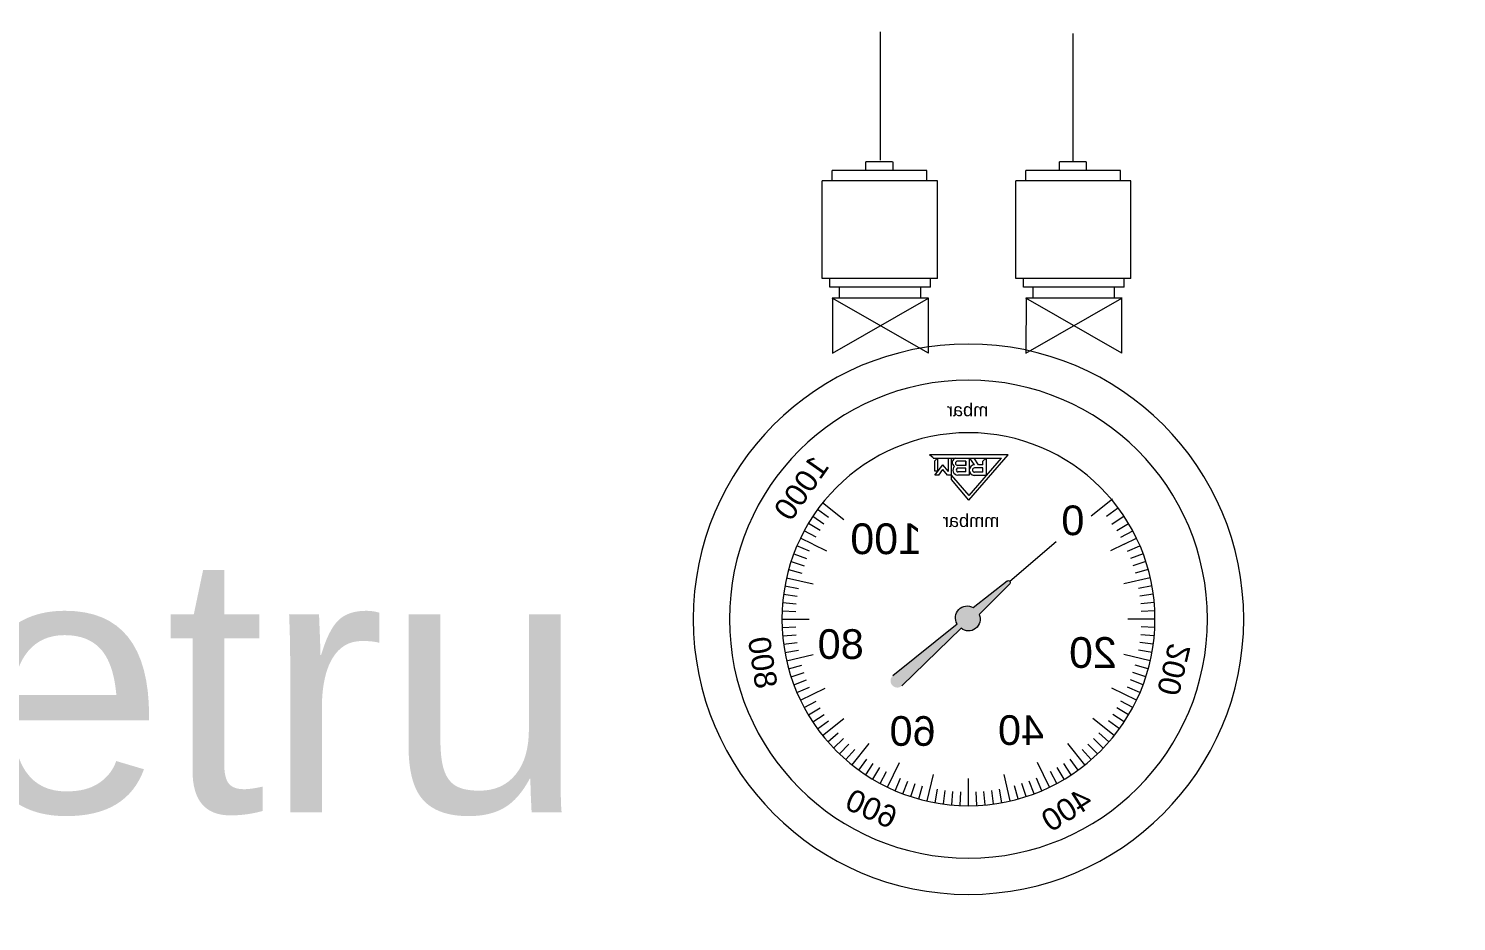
# Model space of a CAD drawing. Extents: x -6531732 to 89637, y -8915 to 32458.
# Drawn here: x 13239 to 14070, y 22129 to 22648 of the extents above; entities that cross this region are included whole.
import ezdxf
from ezdxf import colors
from ezdxf.entities.mleader import LeaderData, LeaderLine
from ezdxf.math import Vec2, Vec3

# ---------------------------------------------------------------- set-up
doc = ezdxf.new("R2010")
doc.units = 0
doc.layers.add('SAN-MC-TEXT', color=7, linetype='Continuous')
doc.layers.add('SAN-MC-VALVE', color=7, linetype='Continuous', lineweight=5)
doc.styles.add('MC-1_la_050', font='arial.ttf', dxfattribs={"height": 0.1})
doc.styles.get("Standard").update_dxf_attribs({"font": 'arial.ttf'})

# ---------------------------------------------------------------- blocks, each defined once
blk = doc.blocks.new('A$C5E683674')
at = {"lineweight": 15}
for p, q in [((50.80785988894559, 57.95614590705202), (1.319544935540762e-07, 0.05592797634938051)), ((50.80785988894559, 57.95614590705202), (73.01100412194637, 31.45944233300281)), ((50.26985944836133, 51.97663866825781), (8.549278857912213, 4.167651252397377)), ((50.26985944836133, 51.97663866825781), (72.78031964795264, 26.06881457583688)), ((28.26821335139948, 4.1226305056299), (28.26821335139948, 26.60828840871147)), ((28.26821335139948, 26.52440151840676), (44.07618205469134, 26.52440151840676)), ((32.4687752738464, 22.43461351300687), (32.4687752738464, 16.84746329601887)), ((32.4687752738464, 22.36298237203493), (43.36813906674524, 22.36298237203493)), ((45.94956907961387, 19.6410384045181), (45.94956907961387, 19.5694072635398)), ((50.06728652569927, 4.1226305056299), (50.06728652569927, 26.11984686346852)), ((50.13121486966475, 26.03595997316381), (64.82741152958124, 26.03595997316381)), ((54.2678484481462, 21.94617196776392), (54.2678484481462, 17.03056942418664)), ((54.26839862504539, 21.87454082678971), (64.11936854163514, 21.87454082678971)), ((72.93629894604783, 25.32143332224553), (72.93629894604783, 25.32143332224553)), ((73.006149294632, 26.1735722532236), (73.00633453006913, 4.128329316528493)), ((73.00660823616545, 26.208211063573), (77.80712009701256, 26.208211063573)), ((73.01100412194637, 31.45944233300281), (73.02144642420535, 26.21631966540338)), ((76.85885841642812, 21.30989682957181), (76.85993388785528, 4.163325445556552)), ((76.85885841642812, 21.30989682957181), (83.91046203096903, 12.6597955911044)), ((77.80712009701256, 26.208211063573), (83.87631406579385, 18.75418960116906)), ((88.96273369759365, 26.03595997316381), (83.87631406579385, 18.75418960116906)), ((94.196046699808, 26.03595997316381), (83.91046203096903, 12.6597955911044)), ((88.9553048486332, 26.0039584220973), (94.196046699808, 26.03595997316381)), ((90.2749165834839, 20.96571581380942), (94.196046699808, 20.96571581380942)), ((90.34334034271888, 21.02560468394552), (90.34334034271888, 16.31150075220978)), ((90.3433375780105, 21.02560108850605), (90.3433375780105, 17.03311567146568)), ((90.3433375780105, 21.02560108850605), (90.36419453545022, 4.12946739058691)), ((94.196046699808, 20.96571581380942), (94.196046699808, 7.89318240682735)), ((1.319544935540762e-07, 0.05592797634938051), (100.9791085771358, 1.537406319584989e-06)), ((96.40740395352623, 4.1226305056299), (8.719225461016322, 4.1226305056299)), ((28.26821335139948, 3.821173115850002), (28.26821335139948, 3.821173115850002)), ((28.56858218423577, 4.1226305056299), (32.4687752738464, 8.036958158530183)), ((32.4687752738464, 16.84746329601887), (43.36813906674433, 16.84746329601887)), ((32.4687752738464, 12.76454593797109), (32.4687752738464, 8.036958158530183)), ((32.51722125279957, 12.83093687391022), (38.25358954926196, 12.83093687391022)), ((38.27548465457039, 12.7081521878232), (43.95595021187364, 4.1226305056299)), ((43.49758822650483, 12.76454593797109), (49.3164364030913, 4.1226305056299)), ((43.65496370215988, 12.76454593797109), (44.05818954342067, 12.76454593797109)), ((50.06728652569927, 14.80884249274334), (50.06728652569927, 14.80884249274334)), ((54.2678484481462, 13.58789820704226), (65.16721224104367, 13.58789820704226)), ((54.2678484481462, 8.000747990051991), (54.2678484481462, 13.58789820704226)), ((54.2678484481462, 13.29794957360366), (54.2678484481462, 8.57036179416275)), ((54.2678484481462, 8.072379131026196), (54.2678484481462, 10.92229242239239)), ((54.2678484481462, 8.072379131026196), (65.16721224104504, 8.072379131026196)), ((54.30118253296268, 17.0361561215833), (64.11936854163514, 17.0361561215833)), ((67.74864225391366, 10.79432309854258), (67.74864225391366, 10.86595423952133)), ((72.68586202205233, 10.28324946222313), (72.68586202205233, 10.28324946222313)), ((83.91046203096903, 12.6597955911044), (83.91046203096903, 12.6597955911044)), ((90.02305030543175, 10.28324946222313), (90.02305030543175, 10.28324946222313)), ((90.67948736953531, 4.12946739058691), (94.196046699808, 7.89318240682735)), ((96.47216170990305, 3.935218265352546), (100.9551855584823, 0.01674487171942474))]:
    blk.add_line(p, q, dxfattribs=at)
for centre, radius, start, end in [((43.18603573673954, 19.60522283402554), 2.763765419182747, 273.7779315630991, 86.22206843690097), ((43.08969776011099, 19.64554611477308), 6.928641504487875, 273.5658921327838, 83.12728968145026), ((64.31681755777026, 19.47209722165837), 2.410543795457203, 265.3016061684571, 94.69839383154293), ((64.53684961456747, 19.65269301635874), 6.389876623872334, 312.9214099770595, 87.39373465623954), ((64.98510891103933, 10.83013866903286), 2.763765419182747, 273.7779315630991, 86.22206843690097), ((65.88064636732224, 9.89021869416058), 5.979261139940618, 285.2910096152851, 58.22748615771014)]:
    blk.add_arc(centre, radius, start, end, dxfattribs=at)
blk = doc.blocks.new('Debitmetru')
at = {"layer": 'SAN-MC-VALVE', "lineweight": 5}
h = blk.add_hatch(color=256, dxfattribs=at)
edge = h.paths.add_edge_path()
edge.add_arc((142181.642541457, -93420.94381178882), 3.973199999999398, -131.49999999998983, 48.49999999998988, ccw=False)
edge.add_line((142179.0098194813, -93423.91956265866), (142144.5970490511, -93390.44229436923))
edge.add_arc((142140.298373458, -93385.14250045568), 6.823959802110018, 156.1313821131599, 309.04559171609066, ccw=False)
edge.add_line((142134.0580278861, -93382.38124810859), (142116.2373965528, -93364.59393809343))
edge.add_arc((142117.1143024142, -93363.85404843041), 1.147345023571593, 56.84398730263581, 220.1560126973643, ccw=False)
edge.add_line((142117.7418091103, -93362.89350902494), (142137.5683238536, -93378.41358028214))
edge.add_arc((142141.0695010619, -93384.27089925385), 6.823959802110221, -32.045591716083095, 120.8686178868331, ccw=False)
edge.add_line((142146.8536678873, -93387.8916507665), (142184.2752634326, -93417.96806091897))
edge = h.paths.add_edge_path(flags=16)
edge.add_arc((142181.642541457, -93420.94381178882), 3.973199999999398, -131.49999999998983, 48.49999999998988, ccw=False)
edge.add_line((142179.0098194813, -93423.91956265866), (142144.5970490511, -93390.44229436923))
edge.add_arc((142140.298373458, -93385.14250045568), 6.823959802110018, 156.1313821131599, 309.04559171609066, ccw=False)
edge.add_line((142134.0580278861, -93382.38124810859), (142116.2373965528, -93364.59393809343))
edge.add_arc((142117.1143024142, -93363.85404843041), 1.147345023571593, 56.84398730263581, 220.1560126973643, ccw=False)
edge.add_line((142117.7418091103, -93362.89350902494), (142137.5683238536, -93378.41358028214))
edge.add_arc((142141.0695010619, -93384.27089925385), 6.823959802110221, -32.045591716083095, 120.8686178868331, ccw=False)
edge.add_line((142146.8536678873, -93387.8916507665), (142184.2752634326, -93417.96806091897))
edge = h.paths.add_edge_path(flags=0)
edge.add_arc((142181.642541457, -93420.94381178882), 3.973199999999398, -131.49999999998983, 48.49999999998988, ccw=False)
edge.add_line((142179.0098194813, -93423.91956265866), (142144.5970490511, -93390.44229436923))
edge.add_arc((142140.298373458, -93385.14250045568), 6.823959802110018, 156.1313821131599, 309.04559171609066, ccw=False)
edge.add_line((142134.0580278861, -93382.38124810859), (142116.2373965528, -93364.59393809343))
edge.add_arc((142117.1143024142, -93363.85404843041), 1.147345023571593, 56.84398730263581, 220.1560126973643, ccw=False)
edge.add_line((142117.7418091103, -93362.89350902494), (142137.5683238536, -93378.41358028214))
edge.add_arc((142141.0695010619, -93384.27089925385), 6.823959802110221, -32.045591716083095, 120.8686178868331, ccw=False)
edge.add_line((142146.8536678873, -93387.8916507665), (142184.2752634326, -93417.96806091897))
edge = h.paths.add_edge_path(flags=0)
edge.add_arc((142181.642541457, -93420.94381178882), 3.973199999999398, -131.49999999998983, 48.49999999998988, ccw=False)
edge.add_line((142179.0098194813, -93423.91956265866), (142144.5970490511, -93390.44229436923))
edge.add_arc((142140.298373458, -93385.14250045568), 6.823959802110018, 156.1313821131599, 309.04559171609066, ccw=False)
edge.add_line((142134.0580278861, -93382.38124810859), (142116.2373965528, -93364.59393809343))
edge.add_arc((142117.1143024142, -93363.85404843041), 1.147345023571593, 56.84398730263581, 220.1560126973643, ccw=False)
edge.add_line((142117.7418091103, -93362.89350902494), (142137.5683238536, -93378.41358028214))
edge.add_arc((142141.0695010619, -93384.27089925385), 6.823959802110221, -32.045591716083095, 120.8686178868331, ccw=False)
edge.add_line((142146.8536678873, -93387.8916507665), (142184.2752634326, -93417.96806091897))
edge = h.paths.add_edge_path(flags=0)
edge.add_arc((142181.642541457, -93420.94381178882), 3.973199999999398, -131.49999999998983, 48.49999999998988, ccw=False)
edge.add_line((142179.0098194813, -93423.91956265866), (142144.5970490511, -93390.44229436923))
edge.add_arc((142140.298373458, -93385.14250045568), 6.823959802110018, 156.1313821131599, 309.04559171609066, ccw=False)
edge.add_line((142134.0580278861, -93382.38124810859), (142116.2373965528, -93364.59393809343))
edge.add_arc((142117.1143024142, -93363.85404843041), 1.147345023571593, 56.84398730263581, 220.1560126973643, ccw=False)
edge.add_line((142117.7418091103, -93362.89350902494), (142137.5683238536, -93378.41358028214))
edge.add_arc((142141.0695010619, -93384.27089925385), 6.823959802110221, -32.045591716083095, 120.8686178868331, ccw=False)
edge.add_line((142146.8536678873, -93387.8916507665), (142184.2752634326, -93417.96806091897))
edge = h.paths.add_edge_path()
edge.add_line((142116.2549917951, -93363.09379461555), (142105.100900991, -93353.225488678))
h = blk.add_hatch(color=256, dxfattribs=at)
edge = h.paths.add_edge_path()
edge.add_arc((142181.642541457, -93420.94381178882), 3.973199999999398, -131.49999999998983, 48.49999999998988, ccw=False)
edge.add_line((142179.0098194813, -93423.91956265866), (142144.5970490511, -93390.44229436923))
edge.add_arc((142140.298373458, -93385.14250045568), 6.823959802110018, 156.1313821131599, 309.04559171609066, ccw=False)
edge.add_line((142134.0580278861, -93382.38124810859), (142116.2373965528, -93364.59393809343))
edge.add_arc((142117.1143024142, -93363.85404843041), 1.147345023571593, 56.84398730263581, 220.1560126973643, ccw=False)
edge.add_line((142117.7418091103, -93362.89350902494), (142137.5683238536, -93378.41358028214))
edge.add_arc((142141.0695010619, -93384.27089925385), 6.823959802110221, -32.045591716083095, 120.8686178868331, ccw=False)
edge.add_line((142146.8536678873, -93387.8916507665), (142184.2752634326, -93417.96806091897))
edge = h.paths.add_edge_path(flags=16)
edge.add_arc((142181.642541457, -93420.94381178882), 3.973199999999398, -131.49999999998983, 48.49999999998988, ccw=False)
edge.add_line((142179.0098194813, -93423.91956265866), (142144.5970490511, -93390.44229436923))
edge.add_arc((142140.298373458, -93385.14250045568), 6.823959802110018, 156.1313821131599, 309.04559171609066, ccw=False)
edge.add_line((142134.0580278861, -93382.38124810859), (142116.2373965528, -93364.59393809343))
edge.add_arc((142117.1143024142, -93363.85404843041), 1.147345023571593, 56.84398730263581, 220.1560126973643, ccw=False)
edge.add_line((142117.7418091103, -93362.89350902494), (142137.5683238536, -93378.41358028214))
edge.add_arc((142141.0695010619, -93384.27089925385), 6.823959802110221, -32.045591716083095, 120.8686178868331, ccw=False)
edge.add_line((142146.8536678873, -93387.8916507665), (142184.2752634326, -93417.96806091897))
edge = h.paths.add_edge_path(flags=0)
edge.add_arc((142181.642541457, -93420.94381178882), 3.973199999999398, -131.49999999998983, 48.49999999998988, ccw=False)
edge.add_line((142179.0098194813, -93423.91956265866), (142144.5970490511, -93390.44229436923))
edge.add_arc((142140.298373458, -93385.14250045568), 6.823959802110018, 156.1313821131599, 309.04559171609066, ccw=False)
edge.add_line((142134.0580278861, -93382.38124810859), (142116.2373965528, -93364.59393809343))
edge.add_arc((142117.1143024142, -93363.85404843041), 1.147345023571593, 56.84398730263581, 220.1560126973643, ccw=False)
edge.add_line((142117.7418091103, -93362.89350902494), (142137.5683238536, -93378.41358028214))
edge.add_arc((142141.0695010619, -93384.27089925385), 6.823959802110221, -32.045591716083095, 120.8686178868331, ccw=False)
edge.add_line((142146.8536678873, -93387.8916507665), (142184.2752634326, -93417.96806091897))
edge = h.paths.add_edge_path(flags=0)
edge.add_arc((142181.642541457, -93420.94381178882), 3.973199999999398, -131.49999999998983, 48.49999999998988, ccw=False)
edge.add_line((142179.0098194813, -93423.91956265866), (142144.5970490511, -93390.44229436923))
edge.add_arc((142140.298373458, -93385.14250045568), 6.823959802110018, 156.1313821131599, 309.04559171609066, ccw=False)
edge.add_line((142134.0580278861, -93382.38124810859), (142116.2373965528, -93364.59393809343))
edge.add_arc((142117.1143024142, -93363.85404843041), 1.147345023571593, 56.84398730263581, 220.1560126973643, ccw=False)
edge.add_line((142117.7418091103, -93362.89350902494), (142137.5683238536, -93378.41358028214))
edge.add_arc((142141.0695010619, -93384.27089925385), 6.823959802110221, -32.045591716083095, 120.8686178868331, ccw=False)
edge.add_line((142146.8536678873, -93387.8916507665), (142184.2752634326, -93417.96806091897))
edge = h.paths.add_edge_path(flags=0)
edge.add_arc((142181.642541457, -93420.94381178882), 3.973199999999398, -131.49999999998983, 48.49999999998988, ccw=False)
edge.add_line((142179.0098194813, -93423.91956265866), (142144.5970490511, -93390.44229436923))
edge.add_arc((142140.298373458, -93385.14250045568), 6.823959802110018, 156.1313821131599, 309.04559171609066, ccw=False)
edge.add_line((142134.0580278861, -93382.38124810859), (142116.2373965528, -93364.59393809343))
edge.add_arc((142117.1143024142, -93363.85404843041), 1.147345023571593, 56.84398730263581, 220.1560126973643, ccw=False)
edge.add_line((142117.7418091103, -93362.89350902494), (142137.5683238536, -93378.41358028214))
edge.add_arc((142141.0695010619, -93384.27089925385), 6.823959802110221, -32.045591716083095, 120.8686178868331, ccw=False)
edge.add_line((142146.8536678873, -93387.8916507665), (142184.2752634326, -93417.96806091897))
edge = h.paths.add_edge_path(flags=0)
edge.add_arc((142181.642541457, -93420.94381178882), 3.973199999999398, -131.49999999998983, 48.49999999998988, ccw=False)
edge.add_line((142179.0098194813, -93423.91956265866), (142144.5970490511, -93390.44229436923))
edge.add_arc((142140.298373458, -93385.14250045568), 6.823959802110018, 156.1313821131599, 309.04559171609066, ccw=False)
edge.add_line((142134.0580278861, -93382.38124810859), (142116.2373965528, -93364.59393809343))
edge.add_arc((142117.1143024142, -93363.85404843041), 1.147345023571593, 56.84398730263581, 220.1560126973643, ccw=False)
edge.add_line((142117.7418091103, -93362.89350902494), (142137.5683238536, -93378.41358028214))
edge.add_arc((142141.0695010619, -93384.27089925385), 6.823959802110221, -32.045591716083095, 120.8686178868331, ccw=False)
edge.add_line((142146.8536678873, -93387.8916507665), (142184.2752634326, -93417.96806091897))
edge = h.paths.add_edge_path()
edge.add_line((142116.2549917951, -93363.09379461555), (142105.100900991, -93353.225488678))
h = blk.add_hatch(color=256, dxfattribs=at)
edge = h.paths.add_edge_path()
edge.add_arc((142117.1143024142, -93363.85404843041), 1.147345023571593, 56.84398730263581, 220.1560126973643, ccw=False)
edge.add_line((142117.7418091103, -93362.89350902494), (142137.5683238536, -93378.41358028214))
edge.add_arc((142141.0695010619, -93384.27089925385), 6.823959802110221, -32.045591716083095, 120.8686178868331, ccw=False)
edge.add_line((142146.8536678873, -93387.8916507665), (142184.2752634326, -93417.96806091897))
edge.add_arc((142181.642541457, -93420.94381178882), 3.973199999999398, -131.49999999998983, 48.49999999998988, ccw=False)
edge.add_line((142179.0098194813, -93423.91956265866), (142144.5970490511, -93390.44229436923))
edge.add_arc((142140.298373458, -93385.14250045568), 6.823959802110018, 156.1313821131599, 309.04559171609066, ccw=False)
edge.add_line((142134.0580278861, -93382.38124810859), (142116.2373965528, -93364.59393809343))
edge = h.paths.add_edge_path(flags=16)
edge.add_arc((142117.1143024142, -93363.85404843041), 1.147345023571593, 56.84398730263581, 220.1560126973643, ccw=False)
edge.add_line((142117.7418091103, -93362.89350902494), (142137.5683238536, -93378.41358028214))
edge.add_arc((142141.0695010619, -93384.27089925385), 6.823959802110221, -32.045591716083095, 120.8686178868331, ccw=False)
edge.add_line((142146.8536678873, -93387.8916507665), (142184.2752634326, -93417.96806091897))
edge.add_arc((142181.642541457, -93420.94381178882), 3.973199999999398, -131.49999999998983, 48.49999999998988, ccw=False)
edge.add_line((142179.0098194813, -93423.91956265866), (142144.5970490511, -93390.44229436923))
edge.add_arc((142140.298373458, -93385.14250045568), 6.823959802110018, 156.1313821131599, 309.04559171609066, ccw=False)
edge.add_line((142134.0580278861, -93382.38124810859), (142116.2373965528, -93364.59393809343))
edge = h.paths.add_edge_path(flags=0)
edge.add_arc((142117.1143024142, -93363.85404843041), 1.147345023571593, 56.84398730263581, 220.1560126973643, ccw=False)
edge.add_line((142117.7418091103, -93362.89350902494), (142137.5683238536, -93378.41358028214))
edge.add_arc((142141.0695010619, -93384.27089925385), 6.823959802110221, -32.045591716083095, 120.8686178868331, ccw=False)
edge.add_line((142146.8536678873, -93387.8916507665), (142184.2752634326, -93417.96806091897))
edge.add_arc((142181.642541457, -93420.94381178882), 3.973199999999398, -131.49999999998983, 48.49999999998988, ccw=False)
edge.add_line((142179.0098194813, -93423.91956265866), (142144.5970490511, -93390.44229436923))
edge.add_arc((142140.298373458, -93385.14250045568), 6.823959802110018, 156.1313821131599, 309.04559171609066, ccw=False)
edge.add_line((142134.0580278861, -93382.38124810859), (142116.2373965528, -93364.59393809343))
edge = h.paths.add_edge_path(flags=0)
edge.add_arc((142117.1143024142, -93363.85404843041), 1.147345023571593, 56.84398730263581, 220.1560126973643, ccw=False)
edge.add_line((142117.7418091103, -93362.89350902494), (142137.5683238536, -93378.41358028214))
edge.add_arc((142141.0695010619, -93384.27089925385), 6.823959802110221, -32.045591716083095, 120.8686178868331, ccw=False)
edge.add_line((142146.8536678873, -93387.8916507665), (142184.2752634326, -93417.96806091897))
edge.add_arc((142181.642541457, -93420.94381178882), 3.973199999999398, -131.49999999998983, 48.49999999998988, ccw=False)
edge.add_line((142179.0098194813, -93423.91956265866), (142144.5970490511, -93390.44229436923))
edge.add_arc((142140.298373458, -93385.14250045568), 6.823959802110018, 156.1313821131599, 309.04559171609066, ccw=False)
edge.add_line((142134.0580278861, -93382.38124810859), (142116.2373965528, -93364.59393809343))
edge = h.paths.add_edge_path(flags=0)
edge.add_arc((142117.1143024142, -93363.85404843041), 1.147345023571593, 56.84398730263581, 220.1560126973643, ccw=False)
edge.add_line((142117.7418091103, -93362.89350902494), (142137.5683238536, -93378.41358028214))
edge.add_arc((142141.0695010619, -93384.27089925385), 6.823959802110221, -32.045591716083095, 120.8686178868331, ccw=False)
edge.add_line((142146.8536678873, -93387.8916507665), (142184.2752634326, -93417.96806091897))
edge.add_arc((142181.642541457, -93420.94381178882), 3.973199999999398, -131.49999999998983, 48.49999999998988, ccw=False)
edge.add_line((142179.0098194813, -93423.91956265866), (142144.5970490511, -93390.44229436923))
edge.add_arc((142140.298373458, -93385.14250045568), 6.823959802110018, 156.1313821131599, 309.04559171609066, ccw=False)
edge.add_line((142134.0580278861, -93382.38124810859), (142116.2373965528, -93364.59393809343))
edge = h.paths.add_edge_path(flags=0)
edge.add_arc((142117.1143024142, -93363.85404843041), 1.147345023571593, 56.84398730263581, 220.1560126973643, ccw=False)
edge.add_line((142117.7418091103, -93362.89350902494), (142137.5683238536, -93378.41358028214))
edge.add_arc((142141.0695010619, -93384.27089925385), 6.823959802110221, -32.045591716083095, 120.8686178868331, ccw=False)
edge.add_line((142146.8536678873, -93387.8916507665), (142184.2752634326, -93417.96806091897))
edge.add_arc((142181.642541457, -93420.94381178882), 3.973199999999398, -131.49999999998983, 48.49999999998988, ccw=False)
edge.add_line((142179.0098194813, -93423.91956265866), (142144.5970490511, -93390.44229436923))
edge.add_arc((142140.298373458, -93385.14250045568), 6.823959802110018, 156.1313821131599, 309.04559171609066, ccw=False)
edge.add_line((142134.0580278861, -93382.38124810859), (142116.2373965528, -93364.59393809343))
edge = h.paths.add_edge_path(flags=0)
edge.add_arc((142117.1143024142, -93363.85404843041), 1.147345023571593, 56.84398730263581, 220.1560126973643, ccw=False)
edge.add_line((142117.7418091103, -93362.89350902494), (142137.5683238536, -93378.41358028214))
edge.add_arc((142141.0695010619, -93384.27089925385), 6.823959802110221, -32.045591716083095, 120.8686178868331, ccw=False)
edge.add_line((142146.8536678873, -93387.8916507665), (142184.2752634326, -93417.96806091897))
edge.add_arc((142181.642541457, -93420.94381178882), 3.973199999999398, -131.49999999998983, 48.49999999998988, ccw=False)
edge.add_line((142179.0098194813, -93423.91956265866), (142144.5970490511, -93390.44229436923))
edge.add_arc((142140.298373458, -93385.14250045568), 6.823959802110018, 156.1313821131599, 309.04559171609066, ccw=False)
edge.add_line((142134.0580278861, -93382.38124810859), (142116.2373965528, -93364.59393809343))
edge = h.paths.add_edge_path(flags=0)
edge.add_arc((142117.1143024142, -93363.85404843041), 1.147345023571593, 56.84398730263581, 220.1560126973643, ccw=False)
edge.add_line((142117.7418091103, -93362.89350902494), (142137.5683238536, -93378.41358028214))
edge.add_arc((142141.0695010619, -93384.27089925385), 6.823959802110221, -32.045591716083095, 120.8686178868331, ccw=False)
edge.add_line((142146.8536678873, -93387.8916507665), (142184.2752634326, -93417.96806091897))
edge.add_arc((142181.642541457, -93420.94381178882), 3.973199999999398, -131.49999999998983, 48.49999999998988, ccw=False)
edge.add_line((142179.0098194813, -93423.91956265866), (142144.5970490511, -93390.44229436923))
edge.add_arc((142140.298373458, -93385.14250045568), 6.823959802110018, 156.1313821131599, 309.04559171609066, ccw=False)
edge.add_line((142134.0580278861, -93382.38124810859), (142116.2373965528, -93364.59393809343))
edge = h.paths.add_edge_path(flags=0)
edge.add_arc((142117.1143024142, -93363.85404843041), 1.147345023571593, 56.84398730263581, 220.1560126973643, ccw=False)
edge.add_line((142117.7418091103, -93362.89350902494), (142137.5683238536, -93378.41358028214))
edge.add_arc((142141.0695010619, -93384.27089925385), 6.823959802110221, -32.045591716083095, 120.8686178868331, ccw=False)
edge.add_line((142146.8536678873, -93387.8916507665), (142184.2752634326, -93417.96806091897))
edge.add_arc((142181.642541457, -93420.94381178882), 3.973199999999398, -131.49999999998983, 48.49999999998988, ccw=False)
edge.add_line((142179.0098194813, -93423.91956265866), (142144.5970490511, -93390.44229436923))
edge.add_arc((142140.298373458, -93385.14250045568), 6.823959802110018, 156.1313821131599, 309.04559171609066, ccw=False)
edge.add_line((142134.0580278861, -93382.38124810859), (142116.2373965528, -93364.59393809343))
edge = h.paths.add_edge_path()
edge.add_line((142116.2549917951, -93363.09379461555), (142105.100900991, -93353.225488678))
h = blk.add_hatch(color=256, dxfattribs=at)
edge = h.paths.add_edge_path()
edge.add_arc((142181.642541457, -93420.94381178882), 3.973199999999398, -131.49999999998983, 48.49999999998988, ccw=False)
edge.add_line((142179.0098194813, -93423.91956265866), (142144.5970490511, -93390.44229436923))
edge.add_arc((142140.298373458, -93385.14250045568), 6.823959802110018, 156.1313821131599, 309.04559171609066, ccw=False)
edge.add_line((142134.0580278861, -93382.38124810859), (142116.2373965528, -93364.59393809343))
edge.add_arc((142117.1143024142, -93363.85404843041), 1.147345023571593, 56.84398730263581, 220.1560126973643, ccw=False)
edge.add_line((142117.7418091103, -93362.89350902494), (142137.5683238536, -93378.41358028214))
edge.add_arc((142141.0695010619, -93384.27089925385), 6.823959802110221, -32.045591716083095, 120.8686178868331, ccw=False)
edge.add_line((142146.8536678873, -93387.8916507665), (142184.2752634326, -93417.96806091897))
for p, q in [((142079.6367786955, -93044.51523239115), (142079.6367786955, -93119.00903609012)), ((142191.6114091077, -93043.56075847404), (142191.6114091077, -93118.05456217301)), ((142071.5688120826, -93124.13202005318), (142071.5688120826, -93119.00903609012)), ((142071.9449072602, -93119.00903609012), (142087.3286501308, -93119.00903609012)), ((142087.3286501308, -93124.13202005318), (142087.3286501308, -93119.00903609012)), ((142184.132568531, -93124.13202005318), (142184.132568531, -93119.00903609012)), ((142184.5086637086, -93119.00903609012), (142199.8924065792, -93119.00903609012)), ((142199.8924065792, -93124.13202005318), (142199.8924065792, -93119.00903609012)), ((142045.8343584153, -93130.10883054453), (142112.8343584153, -93130.10883054453)), ((142045.8343584153, -93186.88855293959), (142045.8343584153, -93130.10883054453)), ((142051.9118085987, -93124.13202005318), (142107.0368813899, -93124.13202005318)), ((142051.9118085987, -93130.10883054453), (142051.9118085987, -93124.13202005318)), ((142107.0368813899, -93130.10883054453), (142107.0368813899, -93124.13202005318)), ((142112.8343584153, -93186.88855293959), (142112.8343584153, -93130.10883054453)), ((142158.3981148636, -93186.88855293959), (142158.3981148636, -93130.10883054453)), ((142158.3981148636, -93130.10883054453), (142225.3981148636, -93130.10883054453)), ((142164.4755650472, -93130.10883054453), (142164.4755650472, -93124.13202005318)), ((142164.4755650472, -93124.13202005318), (142219.6006378383, -93124.13202005318)), ((142219.6006378383, -93130.10883054453), (142219.6006378383, -93124.13202005318)), ((142225.3981148636, -93186.88855293959), (142225.3981148636, -93130.10883054453)), ((142045.8343584153, -93186.88855293959), (142112.8343584153, -93186.88855293959)), ((142049.7751782921, -93192.01153690259), (142049.7751782921, -93186.88855293959)), ((142108.3188580196, -93192.01153690259), (142108.3188580196, -93186.88855293959)), ((142158.3981148636, -93186.88855293959), (142225.3981148636, -93186.88855293959)), ((142162.3389347406, -93192.01153690259), (142162.3389347406, -93186.88855293959)), ((142220.882614468, -93192.01153690259), (142220.882614468, -93186.88855293959)), ((142049.7751782921, -93192.01153690259), (142108.3188580196, -93192.01153690259)), ((142055.4353928413, -93192.01153690259), (142102.6586434706, -93192.01153690259)), ((142055.4353928413, -93198.31239773707), (142055.4353928413, -93192.01153690259)), ((142102.6586434706, -93198.44487799956), (142102.6586434706, -93192.01153690259)), ((142162.3389347406, -93192.01153690259), (142220.882614468, -93192.01153690259)), ((142167.9991492896, -93198.31239773707), (142167.9991492896, -93192.01153690259)), ((142167.9991492896, -93192.01153690259), (142215.2223999189, -93192.01153690259)), ((142215.2223999189, -93198.44487799956), (142215.2223999189, -93192.01153690259)), ((142050.9953823925, -93198.31239773707), (142106.9953823925, -93198.31239773707)), ((142051.0283660557, -93230.31239773707), (142107.0283660557, -93198.31239773707)), ((142106.8965866372, -93230.31239773707), (142051.0283660557, -93198.31239773707)), ((142051.0283660557, -93198.31239773707), (142107.0283660557, -93198.31239773707)), ((142051.0283660557, -93230.31239773707), (142051.0283660557, -93198.31239773707)), ((142106.8016043102, -93197.95251733223), (142106.8016043102, -93197.95251733223)), ((142106.8345879735, -93197.95251733223), (142106.8965866372, -93230.31239773707)), ((142163.5591388408, -93198.31239773707), (142219.5591388408, -93198.31239773707)), ((142163.5921225041, -93230.31239773707), (142163.5921225041, -93198.31239773707)), ((142163.5921225041, -93230.31239773707), (142219.5921225041, -93198.31239773707)), ((142219.4603430855, -93230.31239773707), (142163.5921225041, -93198.31239773707)), ((142163.5921225041, -93198.31239773707), (142219.5921225041, -93198.31239773707)), ((142219.3653607586, -93197.95251733223), (142219.3653607586, -93197.95251733223)), ((142219.3983444219, -93197.95251733223), (142219.4603430855, -93230.31239773707)), ((142060.0945555191, -93325.18177515514), (142053.6883868731, -93320.52742119228)), ((142069.0272623388, -93325.03805487826), (142056.6371976138, -93315.11804949104)), ((142212.7141434962, -93327.43210939727), (142225.1042082211, -93317.51210401011)), ((142221.6468720057, -93326.0393566714), (142228.0530406518, -93321.38500270848)), ((142053.9699127375, -93333.58518583591), (142047.1760023125, -93329.517648766)), ((142056.8411761205, -93329.91752017105), (142050.2760733012, -93325.48922545808)), ((142224.3279002549, -93329.91752017105), (142230.8930030744, -93325.48922545808)), ((142226.6268341784, -93333.58518583591), (142233.4207446036, -93329.517648766)), ((142049.7167032878, -93341.48793768907), (142042.5774463303, -93338.06256274793)), ((142051.7490124965, -93337.5003920381), (142044.7774106328, -93333.74555702317)), ((142228.8477344195, -93337.5003920381), (142235.8193362832, -93333.74555702317)), ((142230.8800436282, -93341.48793768907), (142238.0193005858, -93338.06256274793)), ((142038.7442898487, -93347.02861538048), (142046.1578281492, -93349.8109628425)), ((142047.8377648551, -93345.62293975546), (142040.5565210411, -93342.51078679408)), ((142049.7167032878, -93341.48793768907), (142057.7267777372, -93345.34828048428)), ((142116.2549917951, -93363.09379461555), (142089.3285465153, -93339.85949859682)), ((142230.8800436282, -93341.48793768907), (142222.8699691787, -93345.34828048428)), ((142232.7589820609, -93345.62293975546), (142240.0402258748, -93342.51078679408)), ((142241.8524570674, -93347.02861538048), (142234.4389187669, -93349.8109628425)), ((142037.1365750654, -93351.62320025913), (142044.667477973, -93354.07013894421)), ((142243.4601718506, -93351.62320025913), (142235.929268943, -93354.07013894421)), ((142034.5472272321, -93361.00549142035), (142050.0212438409, -93364.53733473389)), ((142035.736614415, -93356.28528854753), (142043.3697156936, -93358.3918906469)), ((142137.5683238536, -93378.41358028214), (142117.7418091103, -93362.89350902494)), ((142246.0495196839, -93361.00549142035), (142230.5755030752, -93364.53733473389)), ((142244.8601325009, -93356.28528854753), (142237.2270312225, -93358.3918906469)), ((142032.8093254476, -93370.58211958602), (142040.6561214206, -93371.64504032153)), ((142033.5708087839, -93365.77430301714), (142041.3620157971, -93367.18819863234)), ((142134.0580278861, -93382.38124810859), (142116.2373965529, -93364.59393809341)), ((142247.025938132, -93365.77430301714), (142239.2347311188, -93367.18819863234)), ((142247.7874214685, -93370.58211958602), (142239.9406254955, -93371.64504032153)), ((142031.9368622751, -93380.27597937705), (142039.8473488346, -93380.6312397381)), ((142032.2643107488, -93375.41925882421), (142040.1508932789, -93376.12906409918)), ((142248.3324361671, -93375.41925882421), (142240.445853637, -93376.12906409918)), ((142248.659884641, -93380.27597937705), (142240.7493980814, -93380.6312397381)), ((142031.8276394636, -93385.14250045568), (142047.6995992419, -93385.14250045568)), ((142184.2752634326, -93417.96806091898), (142146.8536678873, -93387.8916507665)), ((142248.7691074523, -93385.14250045568), (142232.8971476742, -93385.14250045568)), ((142031.9368622751, -93390.00902153437), (142039.8473488346, -93389.65376117332)), ((142032.2643107488, -93394.8657420872), (142040.1508932789, -93394.15593681224)), ((142179.0098194813, -93423.91956265866), (142144.5970490511, -93390.44229436923)), ((142248.3324361671, -93394.8657420872), (142240.445853637, -93394.15593681224)), ((142248.659884641, -93390.00902153437), (142240.7493980814, -93389.65376117332)), ((142032.8093254476, -93399.7028813254), (142040.6561214206, -93398.63996058983)), ((142033.5708087839, -93404.51069789428), (142041.3620157971, -93403.09680227902)), ((142247.025938132, -93404.51069789428), (142239.2347311188, -93403.09680227902)), ((142247.7874214685, -93399.7028813254), (142239.9406254955, -93398.63996058983)), ((142034.5472272321, -93409.27950949107), (142050.0212438409, -93405.74766617747)), ((142035.736614415, -93413.99971236383), (142043.3697156936, -93411.89311026451)), ((142246.0495196839, -93409.27950949107), (142230.5755030752, -93405.74766617747)), ((142244.8601325009, -93413.99971236383), (142237.2270312225, -93411.89311026451)), ((142037.1365750654, -93418.66180065229), (142044.667477973, -93416.21486196715)), ((142038.7442898487, -93423.25638553094), (142046.1578281492, -93420.47403806892)), ((142241.8524570674, -93423.25638553094), (142234.4389187669, -93420.47403806892)), ((142243.4601718506, -93418.66180065229), (142235.929268943, -93416.21486196715)), ((142040.5565210411, -93427.77421411734), (142047.8377648551, -93424.66206115596)), ((142042.5696190507, -93432.20618810599), (142056.8697606833, -93425.31960285032)), ((142238.0271278654, -93432.20618810599), (142223.7269862327, -93425.31960285032)), ((142240.0402258748, -93427.77421411734), (142232.7589820609, -93424.66206115596)), ((142044.7795297654, -93436.54338209105), (142051.7524901917, -93432.79107207905)), ((142047.1818027194, -93440.77706154106), (142053.9793950865, -93436.71568916902)), ((142233.4149441965, -93440.77706154106), (142226.6173518295, -93436.71568916902)), ((142235.8172171506, -93436.54338209105), (142228.8442567243, -93432.79107207905)), ((142049.7716000549, -93444.8987003891), (142056.3801349162, -93440.53644472042)), ((142052.5437062643, -93448.89999820293), (142058.9498749102, -93444.24564424001)), ((142055.4925386948, -93452.77289690131), (142067.9017365379, -93442.8768918441)), ((142225.1042082211, -93452.77289690131), (142212.6950103782, -93442.8768918441)), ((142228.0530406518, -93448.89999820293), (142221.6468720057, -93444.24564424001)), ((142230.8251468612, -93444.8987003891), (142224.2166119998, -93440.53644472042)), ((142058.6121587904, -93456.50959698165), (142064.5753250121, -93451.29973554933)), ((142061.8962840513, -93460.10257322738), (142067.6197062123, -93454.63042133792)), ((142218.7004628647, -93460.10257322738), (142212.9770407038, -93454.63042133792)), ((142221.9845881255, -93456.50959698165), (142216.0214219038, -93451.29973554933)), ((142065.3383006864, -93463.54458986242), (142070.8104525757, -93457.82116770152)), ((142068.9312769321, -93466.82871512331), (142074.1411383644, -93460.86554890151)), ((142072.6679770124, -93469.9483352189), (142082.5639820697, -93457.53913737585)), ((142207.9287699035, -93469.9483352189), (142198.0327648464, -93457.53913737585)), ((142211.665469984, -93466.82871512331), (142206.4556085517, -93460.86554890151)), ((142215.2584462297, -93463.54458986242), (142209.7862943402, -93457.82116770152)), ((142076.5408757108, -93472.89716764943), (142081.1952296737, -93466.49099900342)), ((142080.5421735247, -93475.6692738589), (142084.9044291933, -93469.06073899749)), ((142084.6638123727, -93478.25907119423), (142088.7251847446, -93471.46147882719)), ((142093.2346858078, -93482.87125486312), (142100.1212710634, -93468.57111323038)), ((142187.3620611083, -93482.87125486312), (142180.4754758527, -93468.57111323038)), ((142195.9329345434, -93478.25907119423), (142191.8715621713, -93471.46147882719)), ((142200.0545733914, -93475.6692738589), (142195.6923177228, -93469.06073899749)), ((142204.0558712052, -93472.89716764943), (142199.4015172424, -93466.49099900342)), ((142088.8974918227, -93480.66134414835), (142092.6498018347, -93473.688383722)), ((142097.6666597963, -93484.88435287251), (142100.7788127578, -93477.60310905859)), ((142102.1844883828, -93486.69658406505), (142104.9668358447, -93479.28304576456)), ((142119.6932077362, -93475.41963007285), (142116.1613644227, -93490.89364668164)), ((142140.298373458, -93493.61323445001), (142140.298373458, -93477.74127467188)), ((142140.298373458, -93493.61323445001), (142140.298373458, -93477.74127467188)), ((142160.9035391798, -93475.41963007285), (142164.4353824934, -93490.89364668164)), ((142178.4122585332, -93486.69658406505), (142175.6299110712, -93479.28304576456)), ((142182.9300871196, -93484.88435287251), (142179.8179341582, -93477.60310905859)), ((142191.6992550934, -93480.66134414835), (142187.9469450814, -93473.688383722)), ((142106.7790732615, -93488.30429884834), (142109.2260119465, -93480.77339594068)), ((142111.4411615498, -93489.70425949864), (142113.5477636492, -93482.07115822013)), ((142120.9301760195, -93491.87006512973), (142122.3440716346, -93484.07885811654)), ((142125.7379925884, -93492.63154846618), (142126.8009133238, -93484.7847524931)), ((142130.5751318265, -93493.17656316487), (142131.2849371015, -93485.28998063471)), ((142135.4318523794, -93493.50401163865), (142135.7871127404, -93485.59352507915)), ((142145.1648945367, -93493.50401163865), (142144.8096341757, -93485.59352507915)), ((142150.0216150896, -93493.17656316487), (142149.3118098146, -93485.28998063471)), ((142154.8587543277, -93492.63154846618), (142153.7958335921, -93484.7847524931)), ((142159.6665708966, -93491.87006512973), (142158.2526752813, -93484.07885811654)), ((142169.1555853661, -93489.70425949864), (142167.0489832669, -93482.07115822013)), ((142173.8176736546, -93488.30429884834), (142171.3707349694, -93480.77339594068))]:
    blk.add_line(p, q, dxfattribs=at)
for radius in [160.0797630247729, 139.0038787840551, 108.4707339943232]:
    blk.add_circle((142140.298373458, -93385.14250045568), radius, dxfattribs=at)
for centre, radius, start, end in [((142117.1143024142, -93363.85404843041), 1.147345023571593, 56.84398730274411, 220.1560126971841), ((142141.0695010619, -93384.27089925385), 6.823959802110221, 327.9544082844207, 120.8686178860337), ((142140.298373458, -93385.14250045568), 6.823959802110018, 156.1313821130307, 309.0455917155226)]:
    blk.add_arc(centre, radius, start, end, dxfattribs=at)
at = {"layer": 'SAN-MC-VALVE', "lineweight": 5, "xscale": -0.4535999999998239, "yscale": 0.4535999999998239, "zscale": 0.4535999999998239, "rotation": 180}
blk.add_blockref('A$C5E683674', (142117.1343993324, -93289.51966715454), dxfattribs=at)
at = {"layer": 'SAN-MC-VALVE', "lineweight": 5, "attachment_point": 7}
for s, insert, char_height, width in [('{\\fArial|b0|i0|c0|p34;mbar}', (142128.7910735856, -93267.18823886065), 7.56, 33.8492), ('{\\fArial|b0|i0|c0|p34;0}', (142072.8873918952, -93336.49984756026), 17.264, 47.5351292), ('{\\fArial|b0|i0|c0|p34;mmbar}', (142122.3612046457, -93331.61369547796), 7.56, 33.8492), ('{\\fArial|b0|i0|c0|p34;100}', (142167.3399355595, -93347.55166899007), 17.8792113963008, 47.5351292), ('{\\fArial|b0|i0|c0|p34;20}', (142054.0150036944, -93413.71424410302), 17.8792113963008, 47.5351292), ('{\\fArial|b0|i0|c0|p34;80}', (142201.1901922332, -93408.48749613047), 17.264, 47.5351292), ('{\\fArial|b0|i0|c0|p34;40}', (142096.3125736828, -93458.5285106841), 17.264, 47.5351292), ('{\\fArial|b0|i0|c0|p34;60}', (142159.3655855335, -93459.04065144488), 17.264, 47.5351292)]:
    blk.add_mtext(s, dxfattribs=dict(at, insert=insert, char_height=char_height, width=width))
at = {"layer": 'SAN-MC-VALVE', "lineweight": 5, "char_height": 12.948, "attachment_point": 7}
for s, insert, width, rotation in [('{\\fArial|b0|i0|c0|p34;1000}', (142220.4961120723, -93296.09676946259), 47.5351292, 305.0332857136861), ('{\\fArial|b0|i0|c0|p34;800}', (142264.171500656, -93426.27157018457), 47.5351292, 81.13728339872316), ('{\\fArial|b0|i0|c0|p34;200}', (142010.9083649479, -93401.2088556759), 47.5351292, 283.50965456345796), ('{\\fArial|b0|i0|c0|p34;400}', (142066.9694978783, -93493.35111277802), 47.53512919999999, 327.41398378408184), ('{\\fArial|b0|i0|c0|p34;600}', (142185.636295073, -93507.6274298319), 47.53512919999999, 24.32470828943406)]:
    blk.add_mtext(s, dxfattribs=dict(at, insert=insert, width=width, rotation=rotation))

msp = doc.modelspace()

# ---------------------------------------------------------------- block references
at = {"layer": 'SAN-MC-VALVE', "xscale": -1}
msp.add_blockref('Debitmetru', (155926.1597287591, 115689.7511485604), dxfattribs=at)

# ---------------------------------------------------------------- texts
at = {"layer": 'SAN-MC-TEXT', "insert": (13563.19540734397, 22342.18827621128), "char_height": 150, "width": 3069.164976556653, "attachment_point": 3}
msp.add_mtext('Debitmetru', dxfattribs=at)

# ---------------------------------------------------------------- leaders
at = {"layer": 'SAN-MC-TEXT'}
ml = msp.add_multileader_mtext('Standard', dxfattribs=at)
ml.set_content('\\A1;VTf\\P(normal inchis)', color=256, style='MC-1_la_050')
ml.set_leader_properties()
ml.build(insert=Vec2(0, 0))
ml.multileader.update_dxf_attribs({"text_left_attachment_type": 6, "text_right_attachment_type": 6, "dogleg_length": 0.005, "arrow_head_size": 150})
ctx = ml.context
ctx.base_point, ctx.char_height, ctx.arrow_head_size, ctx.landing_gap_size, ctx.plane_origin = Vec3(12523.7240456404, 21759.80495218227), 180, 150, 0, Vec3(14855.95758000534, 22735.37434884067)
ctx.left_attachment, ctx.right_attachment, ctx.text_align_type = 6, 6, 1
notes = []
notes.append((ctx, [(0, (1, 1, 0), (14148.27201971953, 21759.80495218227), (-1, 0), 0.005, [(0, [(14857.68333903799, 22798.96101058474)], 0, [])])]))
ctx.mtext.insert, ctx.mtext.width, ctx.mtext.defined_height, ctx.mtext.alignment, ctx.mtext.flow_direction = Vec3(13335.99553267997, 21992.72446104994), 2289.925186734974, 845.2484317691518, 2, 5
for ctx, leaders in notes:
    for number, flags, end, landing, length, lines in leaders:
        leader = LeaderData()
        leader.index, (leader.has_last_leader_line, leader.has_dogleg_vector, leader.attachment_direction) = number, flags
        leader.last_leader_point, leader.dogleg_vector, leader.dogleg_length = Vec3(end), Vec3(landing), length
        for number, points, colour, breaks in lines:
            line = LeaderLine()
            line.index, line.vertices, line.color, line.breaks = number, Vec3.list(points), colors.encode_raw_color(colour), breaks
            leader.lines.append(line)
        ctx.leaders.append(leader)

doc.saveas('drawing.dxf')
